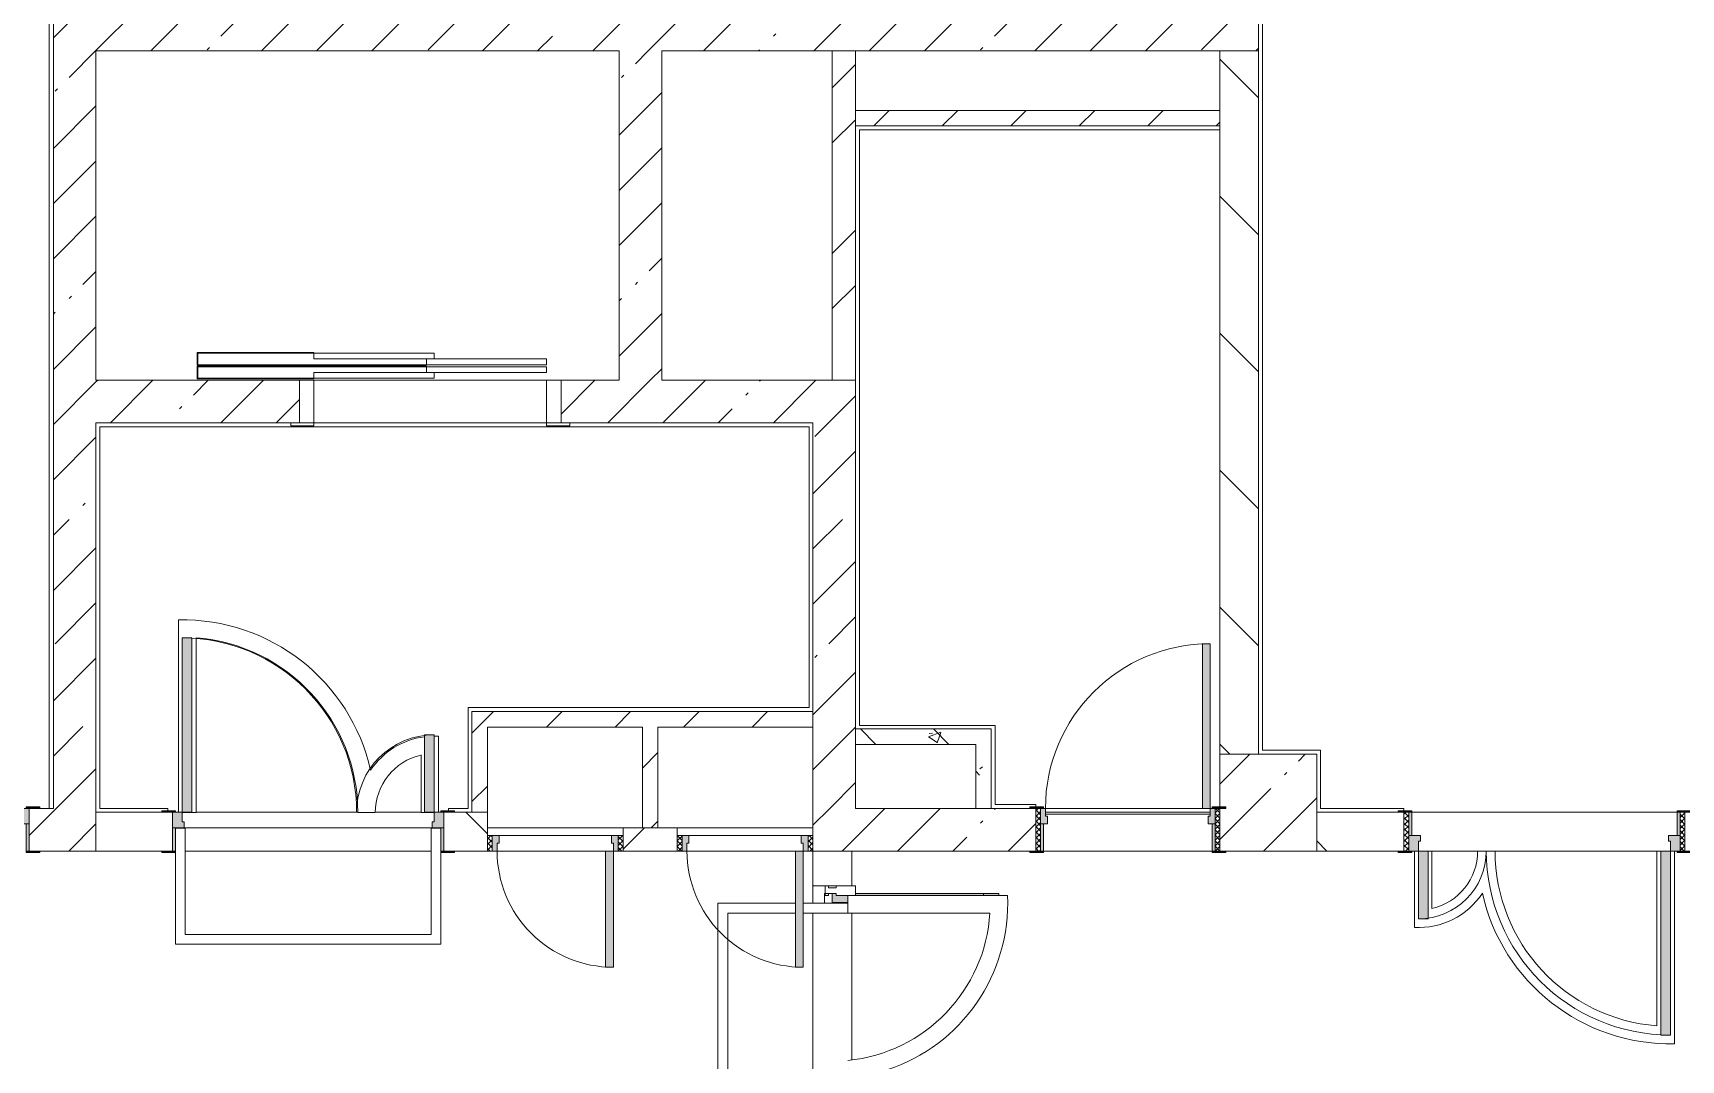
# Model space of a CAD drawing. Header units: millimetres. Extents: x 2623 to 211276, y -8553 to 29000.
# Drawn here: x 178741 to 187246, y 12321 to 17623 of the extents above; entities that cross this region are included whole.
import ezdxf

# ---------------------------------------------------------------- set-up
doc = ezdxf.new("R2010")
doc.units = ezdxf.units.MM
for name, color, linetype, lineweight, true_color in [('A-DETL-GENF-10', 7, 'Continuous', 5, 0xe2e2e2), ('A-DETL-GENF-9', 7, 'Continuous', 5, 0xaaaaaa), ('A-DOOR-3', 7, 'Continuous', 5, 0xaaaaaa), ('A-DOOR-4', 7, 'Continuous', 5, 0xe2e2e2), ('A-DOOR-FRAM-3', 7, 'Continuous', 5, 0xe2e2e2), ('A-DOOR-FRAM-4', 7, 'Continuous', 5, 0xaaaaaa), ('A-FLOR-3', 7, 'Continuous', 5, 0xaaaaaa), ('I-WALL-5', 7, 'Continuous', 5, 0x787878)]:
    doc.layers.add(name, color=color, linetype=linetype, lineweight=lineweight, true_color=true_color)
for name, color, linetype, lineweight in [('A-GLAZ-CWMG-1', 7, 'Continuous', 5), ('A-WALL', 7, 'Continuous', 9), ('I-WALL-3', 7, 'Continuous', 5), ('S-COLS-2', 7, 'Continuous', 5)]:
    doc.layers.add(name, color=color, linetype=linetype, lineweight=lineweight)
pattern_1 = [(45, (84266.1, 0), (-285.1231, 285.1231), []), (45, (84551.2, 0), (-285.1231, 285.1231), [504.031, -100.806, 16.764, -84.042])]
pattern_2 = [(45, (84266.1, 0), (-427.6843, 427.6843), []), (45, (84551.2, 0), (-427.6843, 427.6843), [])]
pattern_3 = [(135, (84266.1, 0), (-353.5534, -353.5534), [])]
pattern_4 = [(45, (84266.1, 0), (-176.7767, 176.7767), [])]
pattern_5 = [(135, (84266.1, 0), (-377.1708, -377.1708), [533.4, -88.9, 17.78, -88.9]), (135, (84266.1, 376.94), (-377.1708, -377.1708), []), (50, (84266.1, 0), (637.6445, -55.7866), [66.675, -733.425]), (355, (84266.1, 0), (-123.3494, 668.699), [53.34, -586.74]), (100.451, (84319.2, -4.65), (514.299, 612.908), [56.665, -623.315]), (46.184, (84266.1, 177.8), (948.7764, -147.1497), [100.012, -1100.137]), (96.636, (84345.2, 165.5), (830.909, 865.997), [84.998, -934.973]), (351.184, (84266.1, 177.8), (830.918, 865.988), [80.01, -880.11]), (21, (84355, 133.35), (530.6506, -357.9283), [66.675, -733.425]), (326, (84355, 133.35), (216.308, 644.6585), [53.34, -586.74]), (71.451, (84399.2, 103.5), (746.9596, 286.7243), [56.665, -623.315]), (37.5, (84266.1, 0), (10.81053, 295.9426), [16.764, -562.864, 16.764, -578.866, -588.962]), (37.5, (84266.1, 0), (10.81053, 295.9426), [-1175.258, 16.764, -572.198]), (7.5, (84266.1, 0), (233.8692, 350.6318), [16.764, -322.834, 16.764, -549.529, -224.472]), (7.5, (84266.1, 0), (233.8692, 350.6318), [-905.891, 16.764, -207.708]), (327.5, (84067.84, 0), (474.5678, -20.0513), [16.764, -205.486, 16.764, -676.656, -920.115]), (327.5, (84067.84, 0), (474.5678, -20.0513), [-915.67, 16.764, -903.351]), (317.5, (83978.94, 0), (518.4522, 88.9934), [16.764, -272.161, 16.764, -443.738, -653.415]), (317.5, (83978.94, 0), (518.4522, 88.9934), [-749.427, 16.764, -636.651])]

# ---------------------------------------------------------------- blocks, each defined once
blk = doc.blocks.new('110_Дверь_СКБ_2Ст - Д-1_л_Лестничная клетка EIS60 2-32142534-3_1_1_птичка')
at = {"layer": 'A-DOOR-4'}
for points in [[(612.5, 110), (662.5, 110), (662.5, 1010), (612.5, 1010), (612.5, 603.3)], [(-587.5, 110), (-587.5, 510), (-637.5, 510), (-637.5, 110)], [(712.5, -110), (712.5, 30), (697.5, 24.8), (697.5, -110)]]:
    blk.add_hatch(color=256, dxfattribs=at).paths.add_polyline_path(points)
h = blk.add_hatch(color=256, dxfattribs=at)
h.paths.add_polyline_path([(652.5, 30), (712.5, 30), (712.5, 110), (662.5, 110), (662.5, 60), (652.5, 60)])
h.paths.add_polyline_path([(-687.5, 30), (-627.5, 30), (-627.5, 60), (-637.5, 60), (-637.5, 110), (-687.5, 110)])
at = {"layer": 'A-DOOR-FRAM-3'}
for points in [[(-672.5, 110), (-672.5, 118), (-742.5, 118), (-742.5, 110)], [(767.5, 110), (767.5, 118), (697.5, 118), (697.5, 110)], [(-672.5, -110), (-672.5, 30), (-687.5, 24.8), (-687.5, -110)], [(-672.5, -118), (-672.5, -110), (-742.5, -110), (-742.5, -118)], [(767.5, -118), (767.5, -110), (697.5, -110), (697.5, -118)]]:
    blk.add_hatch(color=256, dxfattribs=at).paths.add_polyline_path(points)
at = {"layer": 'A-DOOR-3'}
for p, q in [((662.5, 1010), (612.5, 1010)), ((612.5, 1010), (612.5, 110)), ((662.5, 110), (662.5, 1010)), ((-637.5, 510), (-637.5, 110)), ((-587.5, 510), (-637.5, 510)), ((-587.5, 110), (-587.5, 510)), ((-637.5, 110), (-587.5, 110)), ((612.5, 110), (662.5, 110))]:
    blk.add_line(p, q, dxfattribs=at)
for centre, radius, start, end in [((662.5, 110), 900, 90, 180), ((-637.5, 110), 400, 360, 90)]:
    blk.add_arc(centre, radius, start, end, dxfattribs=at)
at = {"layer": 'A-DOOR-FRAM-4'}
for p, q in [((-672.5, 118), (-742.5, 118)), ((-742.5, 118), (-742.5, 110)), ((-742.5, 110), (-672.5, 110)), ((-637.5, 110), (-687.5, 110)), ((-687.5, 110), (-687.5, 30)), ((-672.5, 110), (-672.5, 118)), ((-637.5, 60), (-637.5, 110)), ((662.5, 110), (662.5, 60)), ((712.5, 110), (662.5, 110)), ((767.5, 118), (697.5, 118)), ((697.5, 118), (697.5, 110)), ((697.5, 110), (767.5, 110)), ((712.5, 30), (712.5, 110)), ((767.5, 110), (767.5, 118)), ((-687.5, 30), (-627.5, 30)), ((-672.5, 30), (-687.5, 30)), ((-687.5, 30), (-687.5, -110)), ((-672.5, -110), (-672.5, 30)), ((-627.5, 60), (-637.5, 60)), ((-627.5, 30), (-627.5, 60)), ((662.5, 60), (652.5, 60)), ((652.5, 60), (652.5, 30)), ((652.5, 30), (712.5, 30)), ((712.5, 30), (697.5, 30)), ((697.5, 30), (697.5, -110)), ((712.5, -110), (712.5, 30)), ((-672.5, -110), (-742.5, -110)), ((-742.5, -110), (-742.5, -118)), ((-742.5, -118), (-672.5, -118)), ((-687.5, -110), (-672.5, -110)), ((-672.5, -118), (-672.5, -110)), ((697.5, -110), (712.5, -110)), ((767.5, -110), (697.5, -110)), ((697.5, -110), (697.5, -118)), ((697.5, -118), (767.5, -118)), ((767.5, -118), (767.5, -110))]:
    blk.add_line(p, q, dxfattribs=at)
blk = doc.blocks.new('110_Дверь_СКБ_2Ст - Д-3а 1450x2100h_Лестничная клетка из коридора-32352288-3_1_1_птичка')
at = {"layer": 'A-DOOR-4'}
for points in [[(-587.5, 100), (-587.5, 1000), (-637.5, 1000), (-637.5, 100)], [(662.5, 100), (662.5, 500), (612.5, 500), (612.5, 100)], [(712.5, -100), (712.5, 20), (697.5, 20), (697.5, -100)]]:
    blk.add_hatch(color=256, dxfattribs=at).paths.add_polyline_path(points)
h = blk.add_hatch(color=256, dxfattribs=at)
h.paths.add_polyline_path([(-627.5, 20), (-627.5, 50), (-637.5, 50), (-637.5, 100), (-687.5, 100), (-687.5, 20)])
h.paths.add_polyline_path([(712.5, 20), (712.5, 100), (662.5, 100), (662.5, 50), (652.5, 50), (652.5, 20)])
at = {"layer": 'A-DOOR-FRAM-3'}
for points in [[(-672.5, 100), (-672.5, 108), (-742.5, 108), (-742.5, 100)], [(767.5, 100), (767.5, 108), (697.5, 108), (697.5, 100)], [(-672.5, -100), (-672.5, 20), (-687.5, 20), (-687.5, -100)], [(-672.5, -108), (-672.5, -100), (-742.5, -100), (-742.5, -108)], [(767.5, -108), (767.5, -100), (697.5, -100), (697.5, -108)]]:
    blk.add_hatch(color=256, dxfattribs=at).paths.add_polyline_path(points)
at = {"layer": 'A-DOOR-3'}
for p, q in [((-637.5, 1000), (-637.5, 100)), ((-587.5, 1000), (-637.5, 1000)), ((-587.5, 100), (-587.5, 1000)), ((662.5, 500), (612.5, 500)), ((612.5, 500), (612.5, 100)), ((662.5, 100), (662.5, 500)), ((-637.5, 100), (-587.5, 100)), ((612.5, 100), (662.5, 100))]:
    blk.add_line(p, q, dxfattribs=at)
for centre, radius, start, end in [((-637.5, 100), 900, 0, 90), ((662.5, 100), 400, 90, 180)]:
    blk.add_arc(centre, radius, start, end, dxfattribs=at)
at = {"layer": 'A-DOOR-FRAM-4'}
for p, q in [((-672.5, 108), (-742.5, 108)), ((-742.5, 108), (-742.5, 100)), ((-742.5, 100), (-672.5, 100)), ((-637.5, 100), (-687.5, 100)), ((-687.5, 100), (-687.5, 20)), ((-672.5, 100), (-672.5, 108)), ((-637.5, 50), (-637.5, 100)), ((662.5, 100), (662.5, 50)), ((712.5, 100), (662.5, 100)), ((767.5, 108), (697.5, 108)), ((697.5, 108), (697.5, 100)), ((697.5, 100), (767.5, 100)), ((712.5, 20), (712.5, 100)), ((767.5, 100), (767.5, 108)), ((-687.5, 20), (-627.5, 20)), ((-672.5, 20), (-687.5, 20)), ((-687.5, 20), (-687.5, -100)), ((-672.5, -100), (-672.5, 20)), ((-627.5, 50), (-637.5, 50)), ((-627.5, 20), (-627.5, 50)), ((662.5, 50), (652.5, 50)), ((652.5, 50), (652.5, 20)), ((652.5, 20), (712.5, 20)), ((712.5, 20), (697.5, 20)), ((697.5, 20), (697.5, -100)), ((712.5, -100), (712.5, 20)), ((-672.5, -100), (-742.5, -100)), ((-742.5, -100), (-742.5, -108)), ((-742.5, -108), (-672.5, -108)), ((-687.5, -100), (-672.5, -100)), ((-672.5, -108), (-672.5, -100)), ((697.5, -100), (712.5, -100)), ((767.5, -100), (697.5, -100)), ((697.5, -100), (697.5, -108)), ((697.5, -108), (767.5, -108)), ((767.5, -108), (767.5, -100))]:
    blk.add_line(p, q, dxfattribs=at)
blk = doc.blocks.new('110_Дверь_СКБ_1Ст_Внутренняя1 - Д-8_п_ 950x2100h_охрана 2-32352576-3_1_1_птичка')
at = {"layer": 'A-DOOR-3'}
h = blk.add_hatch(dxfattribs=at)
h.set_pattern_fill('FP_87', color=256, style=0, pattern_type=2)
h.set_pattern_definition([(135, (1826.41, 174.685), (-14.14214, -14.14214), []), (225, (1826.41, 174.685), (14.14214, -14.14214), [])])
h.paths.add_polyline_path([(487.5, -110), (487.5, 110), (462.5, 110), (462.5, -110)])
at = {"layer": 'A-DOOR-4'}
h = blk.add_hatch(color=256, dxfattribs=at)
h.paths.add_polyline_path([(462.5, 30), (462.5, 110), (437.5, 110), (437.5, 70), (427.5, 70), (427.5, 30)])
h.paths.add_polyline_path([(-402.5, 30), (-402.5, 70), (-412.5, 70), (-412.5, 110), (-437.5, 110), (-437.5, 30)])
at = {"layer": 'A-DOOR-FRAM-3'}
for points in [[(397.5, 110), (437.5, 110), (437.5, 960), (397.5, 960)], [(-422.5, 110), (-422.5, 118), (-492.5, 118), (-492.5, 110)], [(517.5, 110), (517.5, 118), (447.5, 118), (447.5, 110)], [(-422.5, -110), (-422.5, 30), (-437.5, 24.8), (-437.5, -110)], [(462.5, -110), (462.5, 30), (447.5, 24.8), (447.5, -110)], [(-422.5, -118), (-422.5, -110), (-492.5, -110), (-492.5, -118)], [(517.5, -118), (517.5, -110), (447.5, -110), (447.5, -118)]]:
    blk.add_hatch(color=256, dxfattribs=at).paths.add_polyline_path(points)
at = {"layer": 'A-DOOR-FRAM-4'}
h = blk.add_hatch(dxfattribs=at)
h.set_pattern_fill('FP_88', color=256, style=0, pattern_type=2)
h.set_pattern_definition([(45, (-296.384, 174.685), (-14.1421, 14.1421), []), (135, (-296.384, 174.685), (-14.1421, -14.1421), [])])
h.paths.add_polyline_path([(-437.5, -110), (-437.5, 110), (-462.5, 110), (-462.5, -110)])
at = {"layer": 'A-DOOR-3'}
for p, q in [((437.5, 960), (397.5, 960)), ((397.5, 960), (397.5, 110)), ((437.5, 110), (437.5, 960)), ((397.5, 110), (437.5, 110))]:
    blk.add_line(p, q, dxfattribs=at)
blk.add_arc((437.5, 110), 850, 90, 180, dxfattribs=at)
at = {"layer": 'A-DOOR-FRAM-4'}
for p, q in [((-422.5, 118), (-492.5, 118)), ((-492.5, 118), (-492.5, 110)), ((-492.5, 110), (-422.5, 110)), ((-437.5, 110), (-462.5, 110)), ((-462.5, 110), (-462.5, -110)), ((-412.5, 110), (-437.5, 110)), ((-437.5, 110), (-437.5, 30)), ((-437.5, -110), (-437.5, 110)), ((-422.5, 110), (-437.5, 110)), ((-437.5, 110), (-437.5, 109)), ((-437.5, 109), (-422.5, 109)), ((-422.5, 110), (-422.5, 118)), ((-422.5, 109), (-422.5, 110)), ((-412.5, 70), (-412.5, 110)), ((437.5, 110), (437.5, 70)), ((462.5, 110), (437.5, 110)), ((517.5, 118), (447.5, 118)), ((447.5, 118), (447.5, 110)), ((462.5, 110), (447.5, 110)), ((447.5, 110), (447.5, 109)), ((447.5, 110), (517.5, 110)), ((447.5, 109), (462.5, 109)), ((462.5, 30), (462.5, 110)), ((487.5, 110), (462.5, 110)), ((462.5, 110), (462.5, -110)), ((462.5, 109), (462.5, 110)), ((487.5, -110), (487.5, 110)), ((517.5, 110), (517.5, 118)), ((-437.5, 30), (-402.5, 30)), ((-422.5, 30), (-437.5, 30)), ((-437.5, 30), (-437.5, -110)), ((-422.5, -110), (-422.5, 30)), ((-402.5, 70), (-412.5, 70)), ((-402.5, 30), (-402.5, 70)), ((437.5, 70), (427.5, 70)), ((427.5, 70), (427.5, 30)), ((427.5, 30), (462.5, 30)), ((462.5, 30), (447.5, 30)), ((447.5, 30), (447.5, -110)), ((462.5, -110), (462.5, 30)), ((-422.5, -110), (-492.5, -110)), ((-492.5, -110), (-492.5, -118)), ((-492.5, -118), (-422.5, -118)), ((-462.5, -110), (-437.5, -110)), ((-437.5, -110), (-422.5, -110)), ((-422.5, -118), (-422.5, -110)), ((447.5, -110), (462.5, -110)), ((517.5, -110), (447.5, -110)), ((447.5, -110), (447.5, -118)), ((447.5, -118), (517.5, -118)), ((462.5, -110), (487.5, -110)), ((517.5, -118), (517.5, -110))]:
    blk.add_line(p, q, dxfattribs=at)
blk = doc.blocks.new('110_Дверь_СКБ_2Ст - Д-6_л__ ДОО_Дв_1450x2100h_Дверь из раздевальной в коридор-32357677-3_1_1_птичка')
at = {"layer": 'A-DOOR-3'}
h = blk.add_hatch(dxfattribs=at)
h.set_pattern_fill('FP_100', color=256, style=0, pattern_type=2)
h.set_pattern_definition([(135, (1576.41, 164.685), (-14.14214, -14.14214), []), (225, (1576.41, 164.685), (14.14214, -14.14214), [])])
h.paths.add_polyline_path([(737.5, 100), (712.5, 100), (712.5, -100), (737.5, -100), (737.5, -34.8)])
at = {"layer": 'A-DOOR-4'}
for points in [[(-587.5, 1050), (-637.5, 1050), (-637.5, 100), (-587.5, 100), (-587.5, 543.6)], [(612.5, 450), (612.5, 100), (662.5, 100), (662.5, 450)]]:
    blk.add_hatch(color=256, dxfattribs=at).paths.add_polyline_path(points)
h = blk.add_hatch(color=256, dxfattribs=at)
h.paths.add_polyline_path([(662.5, 100), (662.5, 50), (652.5, 50), (652.5, 20), (712.5, 20), (712.5, 100), (672.8, 100)])
h.paths.add_polyline_path([(-637.5, 100), (-687.5, 100), (-687.5, 20), (-627.5, 20), (-627.5, 50), (-637.5, 50)])
at = {"layer": 'A-DOOR-FRAM-3'}
for points in [[(-672.5, 108), (-742.5, 108), (-742.5, 100), (-672.5, 100)], [(697.5, 108), (697.5, 100), (767.5, 100), (767.5, 108)], [(-672.5, 20), (-687.5, 20), (-687.5, -100), (-672.5, -100), (-672.5, -34.8)], [(712.5, 20), (697.5, 20), (697.5, -100), (712.5, -100), (712.5, -34.8)], [(-672.5, -100), (-742.5, -100), (-742.5, -108), (-672.5, -108)], [(697.5, -100), (697.5, -108), (767.5, -108), (767.5, -100)]]:
    blk.add_hatch(color=256, dxfattribs=at).paths.add_polyline_path(points)
at = {"layer": 'A-DOOR-FRAM-4'}
h = blk.add_hatch(dxfattribs=at)
h.set_pattern_fill('FP_101', color=256, style=0, pattern_type=2)
h.set_pattern_definition([(45, (-546.384, 164.685), (-14.1421, 14.1421), []), (135, (-546.384, 164.685), (-14.1421, -14.1421), [])])
h.paths.add_polyline_path([(-712.5, 100), (-712.5, -100), (-687.5, -100), (-687.5, 100)])
at = {"layer": 'A-DOOR-3'}
for p, q in [((-637.5, 1050), (-637.5, 100)), ((-587.5, 1050), (-637.5, 1050)), ((-587.5, 100), (-587.5, 1050)), ((662.5, 450), (612.5, 450)), ((612.5, 450), (612.5, 100)), ((662.5, 100), (662.5, 450)), ((-637.5, 100), (-587.5, 100)), ((612.5, 100), (662.5, 100))]:
    blk.add_line(p, q, dxfattribs=at)
for centre, radius, start, end in [((-637.5, 100), 950, 0, 90), ((662.5, 100), 350, 90, 180)]:
    blk.add_arc(centre, radius, start, end, dxfattribs=at)
at = {"layer": 'A-DOOR-FRAM-4'}
for p, q in [((-672.5, 108), (-742.5, 108)), ((-742.5, 108), (-742.5, 100)), ((-742.5, 100), (-672.5, 100)), ((-687.5, 100), (-712.5, 100)), ((-712.5, 100), (-712.5, -100)), ((-637.5, 100), (-687.5, 100)), ((-687.5, 100), (-687.5, 20)), ((-687.5, -100), (-687.5, 100)), ((-672.5, 100), (-672.5, 108)), ((-637.5, 50), (-637.5, 100)), ((662.5, 100), (662.5, 50)), ((712.5, 100), (662.5, 100)), ((767.5, 108), (697.5, 108)), ((697.5, 108), (697.5, 100)), ((697.5, 100), (767.5, 100)), ((712.5, 20), (712.5, 100)), ((737.5, 100), (712.5, 100)), ((712.5, 100), (712.5, -100)), ((737.5, -100), (737.5, 100)), ((767.5, 100), (767.5, 108)), ((-687.5, 20), (-627.5, 20)), ((-672.5, 20), (-687.5, 20)), ((-687.5, 20), (-687.5, -100)), ((-672.5, -100), (-672.5, 20)), ((-627.5, 50), (-637.5, 50)), ((-627.5, 20), (-627.5, 50)), ((662.5, 50), (652.5, 50)), ((652.5, 50), (652.5, 20)), ((652.5, 20), (712.5, 20)), ((712.5, 20), (697.5, 20)), ((697.5, 20), (697.5, -100)), ((712.5, -100), (712.5, 20)), ((-672.5, -100), (-742.5, -100)), ((-742.5, -100), (-742.5, -108)), ((-742.5, -108), (-672.5, -108)), ((-712.5, -100), (-687.5, -100)), ((-687.5, -100), (-672.5, -100)), ((-672.5, -108), (-672.5, -100)), ((697.5, -100), (712.5, -100)), ((767.5, -100), (697.5, -100)), ((697.5, -100), (697.5, -108)), ((697.5, -108), (767.5, -108)), ((712.5, -100), (737.5, -100)), ((767.5, -108), (767.5, -100))]:
    blk.add_line(p, q, dxfattribs=at)
blk = doc.blocks.new('110_Дверь_СКБ_1Ст - д-18 700x2100h_Технический шкаф ЭОМ и СС-V125-3_1_1_птичка')
at = {"layer": 'A-DOOR-3'}
h = blk.add_hatch(dxfattribs=at)
h.set_pattern_fill('FP_110', color=256, style=0, pattern_type=2)
h.set_pattern_definition([(135, (1951.41, 124.685), (-14.14214, -14.14214), []), (225, (1951.41, 124.685), (14.14214, -14.14214), [])])
h.paths.add_polyline_path([(362.5, 60), (337.5, 60), (337.5, -20), (362.5, -20)])
at = {"layer": 'A-DOOR-4'}
h = blk.add_hatch(color=256, dxfattribs=at)
h.paths.add_polyline_path([(312.5, 60), (312.5, 20), (302.5, 20), (302.5, -20), (337.5, -20), (337.5, 60)])
h.paths.add_polyline_path([(-287.5, 60), (-312.5, 60), (-312.5, -20), (-277.5, -20), (-277.5, 20), (-287.5, 20)])
at = {"layer": 'A-DOOR-FRAM-3'}
blk.add_hatch(color=256, dxfattribs=at).paths.add_polyline_path([(-247.5, 660), (-287.5, 660), (-287.5, 60), (-247.5, 60), (-247.5, 503.6)])
at = {"layer": 'A-DOOR-FRAM-4'}
h = blk.add_hatch(dxfattribs=at)
h.set_pattern_fill('FP_111', color=256, style=0, pattern_type=2)
h.set_pattern_definition([(45, (-171.384, 124.685), (-14.1421, 14.1421), []), (135, (-171.384, 124.685), (-14.1421, -14.1421), [])])
h.paths.add_polyline_path([(-312.5, 60), (-337.5, 60), (-337.5, -20), (-312.5, -20)])
at = {"layer": 'A-DOOR-3'}
for p, q in [((-287.5, 660), (-287.5, 60)), ((-247.5, 660), (-287.5, 660)), ((-247.5, 60), (-247.5, 660)), ((-287.5, 60), (-247.5, 60))]:
    blk.add_line(p, q, dxfattribs=at)
blk.add_arc((-287.5, 60), 600, 360, 90, dxfattribs=at)
at = {"layer": 'A-DOOR-FRAM-4'}
for p, q in [((-312.5, 60), (-337.5, 60)), ((-337.5, 60), (-337.5, -20)), ((-287.5, 60), (-312.5, 60)), ((-312.5, 60), (-312.5, -20)), ((-312.5, -20), (-312.5, 60)), ((-287.5, 20), (-287.5, 60)), ((-277.5, 20), (-287.5, 20)), ((-277.5, -20), (-277.5, 20)), ((-247.5, 60), (312.5, 60)), ((312.5, 20), (302.5, 20)), ((302.5, 20), (302.5, -20)), ((312.5, 60), (312.5, 20)), ((337.5, 60), (312.5, 60)), ((337.5, -20), (337.5, 60)), ((362.5, 60), (337.5, 60)), ((337.5, 60), (337.5, -20)), ((362.5, -20), (362.5, 60)), ((-337.5, -20), (-312.5, -20)), ((-312.5, -20), (-277.5, -20)), ((302.5, -20), (-277.5, -20)), ((302.5, -20), (337.5, -20)), ((337.5, -20), (362.5, -20))]:
    blk.add_line(p, q, dxfattribs=at)
blk = doc.blocks.new('BSC_Колонна _Прямоугольная - 500х500-17857564-3_1_1_птичка')
at = {"layer": 'S-COLS-2'}
h = blk.add_hatch(dxfattribs=at)
h.set_pattern_fill('FP_140', color=256, style=0, pattern_type=2)
h.set_pattern_definition([(45, (-100850, -13650), (-285.1231, 285.1231), []), (45, (-100564.88, -13650), (-285.1231, 285.1231), [504.031, -100.806, 16.764, -84.042])])
h.paths.add_polyline_path([(-250, -250), (250, -250), (250, 250), (-250, 250), (-250, -22), (-220, -22), (-220, -30), (-250, -30), (-250, -115.2)])
for p, q in [((250, 250), (-250, 250)), ((-250, 250), (-250, -22)), ((250, -250), (250, 250)), ((-220, -250), (250, -250))]:
    blk.add_line(p, q, dxfattribs=at)
blk = doc.blocks.new('DOR_Дверь лифта - 1350х2050h-19118285-3_1_1_птичка')
at = {"layer": 'A-DOOR-3'}
for p, q in [((-600, 125), (-720, 125)), ((-720, 125), (-720, 110)), ((-720, 110), (-600, 110)), ((-675, 110), (-675, -110)), ((-600, 110), (-675, 110)), ((-600, 110), (-600, 125)), ((600, 110), (-600, 110)), ((-600, 110), (-600, -110)), ((720, 125), (600, 125)), ((600, 125), (600, 110)), ((600, -110), (600, 110)), ((675, 110), (600, 110)), ((600, 110), (720, 110)), ((675, -110), (675, 110)), ((720, 110), (720, 125)), ((-675, -110), (-600, -110)), ((-600, -110), (600, -110)), ((-600, -150), (-600, -180)), ((20, -150), (-600, -150)), ((-20, -120), (-20, -150)), ((600, -120), (-20, -120)), ((-20, -150), (600, -150)), ((20, -180), (20, -150)), ((600, -110), (675, -110)), ((600, -150), (600, -120)), ((-600, -180), (20, -180)), ((-600, -190), (-600, -220)), ((20, -190), (-600, -190)), ((-600, -220), (20, -220)), ((-20, -220), (-20, -250)), ((600, -220), (-20, -220)), ((-20, -250), (600, -250)), ((20, -220), (20, -190)), ((600, -250), (600, -220))]:
    blk.add_line(p, q, dxfattribs=at)
at = {"layer": 'A-DOOR-FRAM-4'}
for p, q in [((600, -117), (600, -120)), ((1203, -117), (600, -117)), ((600, -120), (1200, -120)), ((1200, -120), (1200, -180)), ((1203, -183), (1203, -117)), ((1200, -180), (20, -180)), ((20, -180), (20, -183)), ((20, -183), (1203, -183)), ((1203, -187), (20, -187)), ((20, -187), (20, -190)), ((20, -190), (1200, -190)), ((600, -250), (600, -253)), ((1200, -250), (600, -250)), ((600, -253), (1203, -253)), ((1200, -190), (1200, -250)), ((1203, -253), (1203, -187))]:
    blk.add_line(p, q, dxfattribs=at)
blk = doc.blocks.new('Дверь_Витражная_остекление_ - ВВ-7 остекление-32356329-3_1_1_птичка')
at = {"layer": 'A-DETL-GENF-10'}
blk.add_hatch(color=256, dxfattribs=at).paths.add_polyline_path([(-860, -20), (-860, -96), (-815, -96), (-815, -20)])
h = blk.add_hatch(color=256, dxfattribs=at)
h.paths.add_polyline_path([(865, -100), (900, -100), (900, -40), (910, -40), (910, -20), (865, -20), (865, -40)])
h.paths.add_polyline_path([(900, -880), (910, -880), (910, -140), (900, -140), (900, -833.5)])
at = {"layer": 'A-DETL-GENF-9'}
for p, q in [((-815, -20), (-860, -20)), ((-860, -96), (-860, -20)), ((-815, -20), (-860, -20)), ((-860, -20), (-860, -96)), ((865, -100), (865, -20)), ((865, -20), (865, -100)), ((910, -880), (910, -140)), ((910, -880), (910, -140)), ((910, -800), (900, -800)), ((910, -880), (900, -880)), ((900, -880), (910, -880))]:
    blk.add_line(p, q, dxfattribs=at)
at = {"layer": 'A-DOOR-3'}
for p, q in [((-910, 20), (-860, 20)), ((-910, -20), (-910, 20)), ((-860, 20), (-860, -20)), ((860, 20), (910, 20)), ((860, -20), (860, 20)), ((910, 20), (910, -20)), ((-860, -20), (-910, -20)), ((-860, -96), (-860, -20)), ((910, -20), (860, -20))]:
    blk.add_line(p, q, dxfattribs=at)
for centre, start, end in [((-860, -20), 354.58147, 0), ((860, -20), 180, 185.41853)]:
    blk.add_arc(centre, 860, start, end, dxfattribs=at)
blk = doc.blocks.new('Прямоугольный импост - Импост структурный с накладкой - 160мм Темный-32348142-3_1_1_птичка')
at = {"layer": 'A-GLAZ-CWMG-1'}
for p, q in [((0, 17), (-50, 17)), ((-50, 17), (-50, 0)), ((-50, 0), (-40, 0)), ((-40, 0), (-40, -40)), ((-10, -40), (-10, 0)), ((-10, 0), (0, 0)), ((0, 0), (0, 17)), ((-40, -40), (-50, -40)), ((-50, -40), (-50, -140)), ((0, -40), (-10, -40)), ((0, -140), (0, -40)), ((-50, -140), (0, -140))]:
    blk.add_line(p, q, dxfattribs=at)

msp = doc.modelspace()

# ---------------------------------------------------------------- hatches: boundary and pattern name
at = {"layer": 'I-WALL-3'}
h = msp.add_hatch(dxfattribs=at)
h.set_pattern_fill('FP_67', color=256, style=0, pattern_type=2)
h.set_pattern_definition(pattern_1)
h.paths.add_polyline_path([(184846.1, 17530), (185066.1, 17530), (185066.1, 21400), (184846.1, 21400), (184846.1, 17750)])
h = msp.add_hatch(dxfattribs=at)
h.set_pattern_fill('FP_67', color=256, style=0, pattern_type=2)
h.set_pattern_definition(pattern_1)
h.paths.add_polyline_path([(179066.1, 13620), (179066.1, 17750), (178846.1, 17750), (178846.1, 13620)])
h = msp.add_hatch(dxfattribs=at)
h.set_pattern_fill('FP_67', color=256, style=0, pattern_type=2)
h.set_pattern_definition(pattern_1)
h.paths.add_polyline_path([(184846.1, 17530), (184846.1, 17750), (179066.1, 17750), (179066.1, 17530), (182152, 17530)])
h = msp.add_hatch(dxfattribs=at)
h.set_pattern_fill('FP_67', color=256, style=0, pattern_type=2)
h.set_pattern_definition(pattern_1)
h.paths.add_polyline_path([(181986.1, 15830), (181986.1, 17530), (181766.1, 17530), (181766.1, 15830)])
h = msp.add_hatch(dxfattribs=at)
h.set_pattern_fill('FP_93', color=256, style=0, pattern_type=2)
h.set_pattern_definition(pattern_2)
h.paths.add_polyline_path([(182986.1, 15830), (182986.1, 17530), (182866.1, 17530), (182866.1, 15830)])
h = msp.add_hatch(dxfattribs=at)
h.set_pattern_fill('FP_70', color=256, style=0, pattern_type=2)
h.set_pattern_definition(pattern_3)
h.paths.add_polyline_path([(185066.1, 13900), (185066.1, 17530), (184866.1, 17530), (184866.1, 13900), (185050.2, 13900)])
h = msp.add_hatch(dxfattribs=at)
h.set_pattern_fill('FP_72', color=256, style=0, pattern_type=2)
h.set_pattern_definition(pattern_4)
h.paths.add_polyline_path([(184866.1, 17142.8), (184866.1, 17222.8), (182986.1, 17222.8), (182986.1, 17142.8)])
h = msp.add_hatch(dxfattribs=at)
h.set_pattern_fill('FP_67', color=256, style=0, pattern_type=2)
h.set_pattern_definition(pattern_1)
h.paths.add_polyline_path([(180116.1, 15610), (180116.1, 15830), (179066.1, 15830), (179066.1, 15610)])
h.paths.add_polyline_path([(182766.1, 15610), (182766.1, 15830), (181466.1, 15830), (181466.1, 15610), (182152, 15610)])
h = msp.add_hatch(dxfattribs=at)
h.set_pattern_fill('FP_67', color=256, style=0, pattern_type=2)
h.set_pattern_definition(pattern_1)
h.paths.add_polyline_path([(182766.1, 13620), (182986.1, 13620), (182986.1, 15830), (182766.1, 15830), (182766.1, 14040)])
h = msp.add_hatch(dxfattribs=at)
h.set_pattern_fill('FP_72', color=256, style=0, pattern_type=2)
h.set_pattern_definition(pattern_4)
h.paths.add_polyline_path([(181086.1, 13600), (181086.1, 14120), (181006.1, 14120), (181006.1, 13600)])
h = msp.add_hatch(dxfattribs=at)
h.set_pattern_fill('FP_72', color=256, style=0, pattern_type=2)
h.set_pattern_definition(pattern_4)
h.paths.add_polyline_path([(181886.1, 14040), (182766.1, 14040), (182766.1, 14120), (181086.1, 14120), (181086.1, 14040), (181219.8, 14040)])
h = msp.add_hatch(dxfattribs=at)
h.set_pattern_fill('FP_72', color=256, style=0, pattern_type=2)
h.set_pattern_definition(pattern_4)
h.paths.add_polyline_path([(181966.1, 13520), (181966.1, 14040), (181886.1, 14040), (181886.1, 13520)])
h = msp.add_hatch(dxfattribs=at)
h.set_pattern_fill('FP_67', color=256, style=0, pattern_type=2)
h.set_pattern_definition(pattern_1)
h.paths.add_polyline_path([(178776.1, 13400), (179066.1, 13400), (179066.1, 13620), (178721.1, 13620), (178721.1, 13400)])
h.paths.add_polyline_path([(177076.1, 13400), (177321.1, 13400), (177321.1, 13620), (177076.1, 13620), (177076.1, 13534.8)])
h = msp.add_hatch(dxfattribs=at)
h.set_pattern_fill('FP_67', color=256, style=0, pattern_type=2)
h.set_pattern_definition(pattern_1)
h.paths.add_polyline_path([(183916.1, 13400), (183916.1, 13620), (182766.1, 13620), (182766.1, 13400), (183886.1, 13400)])
h = msp.add_hatch(dxfattribs=at)
h.set_pattern_fill('FP_70', color=256, style=0, pattern_type=2)
h.set_pattern_definition(pattern_3)
h.paths.add_polyline_path([(179261.1, 13400), (179461.1, 13400), (179461.1, 13600), (179066.1, 13600), (179066.1, 13400)])
h.paths.add_polyline_path([(181086.1, 13400), (181086.1, 13600), (180861.1, 13600), (180861.1, 13400), (180916.1, 13400)])
h = msp.add_hatch(dxfattribs=at)
h.set_pattern_fill('FP_70', color=256, style=0, pattern_type=2)
h.set_pattern_definition(pattern_3)
h.paths.add_polyline_path([(201716.5, 13400), (201746.5, 13400), (201746.5, 13600), (200366.1, 13600), (200366.1, 13400), (200796, 13400)])
h.paths.add_polyline_path([(203196.5, 13400), (205196.1, 13400), (205196.1, 13600), (203196.5, 13600), (203196.5, 13534.8)])
h.paths.add_polyline_path([(192586.1, 13400), (192586.1, 13600), (187266.1, 13600), (187266.1, 13400), (192556.1, 13400)])
h.paths.add_polyline_path([(197067.2, 13400), (199866.1, 13400), (199866.1, 13600), (195316.1, 13600), (195316.1, 13400), (196135, 13400)])
h.paths.add_polyline_path([(194816.1, 13400), (194816.1, 13600), (194036.1, 13600), (194036.1, 13400), (194066.1, 13400)])
h.paths.add_polyline_path([(185366.1, 13400), (185816.1, 13400), (185816.1, 13600), (185366.1, 13600), (185366.1, 13534.8)])
h = msp.add_hatch(dxfattribs=at)
h.set_pattern_fill('FP_93', color=256, style=0, pattern_type=2)
h.set_pattern_definition(pattern_2)
h.paths.add_polyline_path([(181786.1, 13400), (182066.1, 13400), (182066.1, 13520), (181786.1, 13520), (181786.1, 13480)])
h = msp.add_hatch(dxfattribs=at)
h.set_pattern_fill('FP_70', color=256, style=0, pattern_type=2)
h.set_pattern_definition(pattern_3)
h.paths.add_polyline_path([(182766.1, 10600), (182966.1, 10600), (182966.1, 11320), (182766.1, 11320), (182766.1, 11120)])
h.paths.add_polyline_path([(182766.1, 13220), (182966.1, 13220), (182966.1, 13400), (182766.1, 13400)])
at = {"layer": 'I-WALL-5'}
h = msp.add_hatch(dxfattribs=at)
h.set_pattern_fill('FP_75', color=256, style=0, pattern_type=2)
h.set_pattern_definition(pattern_5)
h.paths.add_polyline_path([(183606.1, 13950), (183686.1, 13950), (183686.1, 14030), (182986.1, 14030), (182986.1, 13950), (183084.2, 13950)])
h = msp.add_hatch(dxfattribs=at)
h.set_pattern_fill('FP_75', color=256, style=0, pattern_type=2)
h.set_pattern_definition(pattern_5)
h.paths.add_polyline_path([(183686.1, 13620), (183686.1, 13950), (183606.1, 13950), (183606.1, 13620)])

# ---------------------------------------------------------------- linework, layer by layer
at = {"layer": 'A-FLOR-3'}
for p, q in [((185086.1, 21130), (185086.1, 13920)), ((178825.1, 13620), (178825.1, 17750)), ((183006.1, 17122.8), (183006.1, 14047.8)), ((184866.1, 17122.8), (183006.1, 17122.8)), ((182746.1, 15590), (179086.1, 15590)), ((179086.1, 15590), (179086.1, 13620)), ((182746.1, 14140), (182746.1, 15590)), ((179492.6, 14593.2), (179492.6, 13600)), ((179582.6, 13598.4), (179582.6, 14500.7)), ((180986.1, 13620), (180986.1, 14140)), ((180986.1, 14140), (182746.1, 14140)), ((183006.1, 14047.8), (183706.1, 14047.8)), ((183706.1, 14047.8), (183706.1, 13640)), ((180833.7, 13600), (180833.7, 13992.9)), ((180743.7, 13895.6), (180743.7, 13598.4)), ((185086.1, 13920), (185386.1, 13920)), ((185386.1, 13920), (185386.1, 13620)), ((179086.1, 13620), (179436.1, 13620)), ((179436.1, 13620), (179436.1, 13608)), ((180886.1, 13620), (180986.1, 13620)), ((180886.1, 13608), (180886.1, 13620)), ((183706.1, 13640), (183916.1, 13640)), ((183916.1, 13640), (183916.1, 13628)), ((185386.1, 13620), (185816.1, 13620)), ((185816.1, 13620), (185816.1, 13608)), ((179511.1, 13598.4), (179582.6, 13598.4)), ((180417.6, 13598.4), (180507.6, 13598.4)), ((180743.7, 13598.4), (180811.1, 13598.4)), ((183966.1, 13600), (184816.1, 13600)), ((184816.1, 13590.2), (183966.1, 13590.2)), ((179526, 13518.4), (179476.1, 13518.4)), ((179521.1, 13520), (180801.1, 13520)), ((179526, 12968.4), (179526, 13518.4)), ((180846, 13518.4), (180796, 13518.4)), ((180796, 13518.4), (180796, 12968.4)), ((180846, 12918.4), (180846, 13518.4)), ((179476, 13392), (179476, 12918.4)), ((185870.3, 13400), (185870.3, 13005.6)), ((185960.3, 13400), (185941.1, 13400)), ((185960.3, 13102.9), (185960.3, 13400)), ((186286.5, 13400), (186196.5, 13400)), ((187141.1, 13400), (187121.5, 13400)), ((187121.5, 13400), (187121.5, 12497.7)), ((187211.5, 12405.2), (187211.5, 13400)), ((182676.1, 13130), (182276.1, 13130)), ((182276.1, 13130), (182276.1, 11455)), ((182826.1, 13130), (182716.1, 13130)), ((182946.1, 13130), (182866.1, 13130)), ((182946.1, 13080), (182946.1, 13170)), ((183770.2, 13170), (182986.1, 13170)), ((182326.1, 11505), (182326.1, 13080)), ((182326.1, 13080), (182676.1, 13080)), ((182716.1, 13080), (183679.6, 13080)), ((180796, 12968.4), (179526, 12968.4)), ((179476, 12918.4), (180846, 12918.4))]:
    msp.add_line(p, q, dxfattribs=at)
for centre, radius, start, end in [((179512.6, 13598.4), 995, 12.67054, 91.1511), ((179512.6, 13598.4), 905, 0, 85.56313), ((180812.6, 13598.4), 395, 97.4974, 146.45952), ((180812.6, 13598.4), 395, 86.92799, 90.21838), ((180812.6, 13598.4), 305, 103.0427, 180), ((185891.5, 13400), 305, 283.0427, 360), ((187191.5, 13400), 905, 180, 265.56313), ((182866.1, 13130), 905, 288.14412, 2.53324), ((185891.5, 13400), 395, 266.92799, 326.45952), ((187191.5, 13400), 995, 192.67054, 271.1511), ((182866.1, 13130), 815, 275.6332, 356.48271)]:
    msp.add_arc(centre, radius, start, end, dxfattribs=at)
at = {"layer": 'A-WALL'}
for p, q in [((182986.1, 17222.8), (182986.1, 17142.8)), ((184866.1, 17142.8), (184866.1, 17222.8)), ((182766.1, 14040), (182766.1, 14120)), ((182986.1, 14030), (182986.1, 13950)), ((183606.1, 13620), (183686.1, 13620)), ((179066.1, 13400), (179066.1, 13600)), ((181006.1, 13600), (181086.1, 13600)), ((181886.1, 13520), (181966.1, 13520))]:
    msp.add_line(p, q, dxfattribs=at)
at = {"layer": 'I-WALL-3'}
for p, q in [((185066.1, 13900), (185066.1, 21400)), ((178846.1, 17750), (178846.1, 13620)), ((179066.1, 15830), (179066.1, 17530)), ((179066.1, 17530), (181766.1, 17530)), ((181766.1, 17530), (181766.1, 15830)), ((181986.1, 15830), (181986.1, 17530)), ((185066.1, 17530), (181986.1, 17530)), ((182866.1, 17530), (182866.1, 15830)), ((182986.1, 17222.8), (182986.1, 17530)), ((184866.1, 17530), (184866.1, 17222.8)), ((184866.1, 17222.8), (182986.1, 17222.8)), ((182986.1, 17142.8), (184866.1, 17142.8)), ((182986.1, 14030), (182986.1, 17142.8)), ((184866.1, 17142.8), (184866.1, 13900)), ((180116.1, 15830), (179066.1, 15830)), ((180116.1, 15610), (180116.1, 15830)), ((181766.1, 15830), (181466.1, 15830)), ((181466.1, 15830), (181466.1, 15610)), ((182986.1, 15830), (181986.1, 15830)), ((179066.1, 13600), (179066.1, 15610)), ((179066.1, 15610), (180116.1, 15610)), ((181466.1, 15610), (182766.1, 15610)), ((182766.1, 15610), (182766.1, 14120)), ((181006.1, 14120), (181006.1, 13600)), ((182766.1, 14120), (181006.1, 14120)), ((181086.1, 13480), (181086.1, 14040)), ((181086.1, 14040), (181886.1, 14040)), ((181886.1, 14040), (181886.1, 13520)), ((181966.1, 14040), (182766.1, 14040)), ((181966.1, 13520), (181966.1, 14040)), ((182766.1, 14040), (182766.1, 13480)), ((183686.1, 14030), (182986.1, 14030)), ((182986.1, 13950), (183606.1, 13950)), ((182986.1, 13620), (182986.1, 13950)), ((183606.1, 13950), (183606.1, 13620)), ((183686.1, 13620), (183686.1, 14030)), ((178846.1, 13620), (178776.1, 13620)), ((183606.1, 13620), (182986.1, 13620)), ((183886.1, 13620), (183686.1, 13620)), ((183966.1, 13620), (184776.1, 13620)), ((179406.1, 13600), (179066.1, 13600)), ((179582.6, 13600), (180417.5, 13600)), ((180507.7, 13600), (180743.7, 13600)), ((181006.1, 13600), (180916.1, 13600)), ((185786.1, 13600), (185366.1, 13600)), ((185856.1, 13600), (187226.1, 13600)), ((181086.1, 13520), (181886.1, 13520)), ((181786.1, 13520), (181786.1, 13480)), ((181966.1, 13520), (182766.1, 13520)), ((182066.1, 13480), (182066.1, 13520)), ((178776.1, 13400), (179406.1, 13400)), ((180796, 13400), (179526, 13400)), ((180916.1, 13400), (181086.1, 13400)), ((181786.1, 13400), (182066.1, 13400)), ((182766.1, 13400), (183886.1, 13400)), ((182966.1, 13400), (182766.1, 13400)), ((182766.1, 13400), (182766.1, 13130)), ((182966.1, 13220), (182966.1, 13400)), ((184826.1, 13400), (183956.1, 13400)), ((185366.1, 13400), (185786.1, 13400)), ((186196.5, 13400), (185960.3, 13400)), ((187121.5, 13400), (186286.5, 13400)), ((182766.1, 13220), (182966.1, 13220)), ((182766.1, 11505), (182766.1, 13080)), ((182966.1, 13080), (182966.1, 12322.1))]:
    msp.add_line(p, q, dxfattribs=at)

# ---------------------------------------------------------------- block references
at = {"layer": 'A-DOOR-3'}
for name, p, rotation in [('DOR_Дверь лифта - 1350х2050h-19118285-3_1_1_птичка', (180791.1, 15720), 180), ('110_Дверь_СКБ_2Ст - Д-6_л__ ДОО_Дв_1450x2100h_Дверь из раздевальной в коридор-32357677-3_1_1_птичка', (186553.6, 13500), 180), ('110_Дверь_СКБ_1Ст - д-18 700x2100h_Технический шкаф ЭОМ и СС-V125-3_1_1_птичка', (181448.6, 13460), 180), ('110_Дверь_СКБ_1Ст - д-18 700x2100h_Технический шкаф ЭОМ и СС-V125-3_1_1_птичка', (182428.6, 13460), 180), ('Дверь_Витражная_остекление_ - ВВ-7 остекление-32356329-3_1_1_птичка', (182846.1, 12270), 89.99999999999993)]:
    msp.add_blockref(name, p, dxfattribs=dict(at, rotation=rotation))
for name, p in [('110_Дверь_СКБ_2Ст - Д-1_л_Лестничная клетка EIS60 2-32142534-3_1_1_птичка', (178008.6, 13510)), ('110_Дверь_СКБ_2Ст - Д-3а 1450x2100h_Лестничная клетка из коридора-32352288-3_1_1_птичка', (180148.6, 13500)), ('110_Дверь_СКБ_1Ст_Внутренняя1 - Д-8_п_ 950x2100h_охрана 2-32352576-3_1_1_птичка', (184378.6, 13510))]:
    msp.add_blockref(name, p, dxfattribs=at)
at = {"layer": 'A-GLAZ-CWMG-1', "rotation": 89.99999999999993}
msp.add_blockref('Прямоугольный импост - Импост структурный с накладкой - 160мм Темный-32348142-3_1_1_птичка', (182846.1, 13220), dxfattribs=at)
at = {"layer": 'S-COLS-2'}
msp.add_blockref('BSC_Колонна _Прямоугольная - 500х500-17857564-3_1_1_птичка', (185116.1, 13650), dxfattribs=at)

doc.saveas('drawing.dxf')
